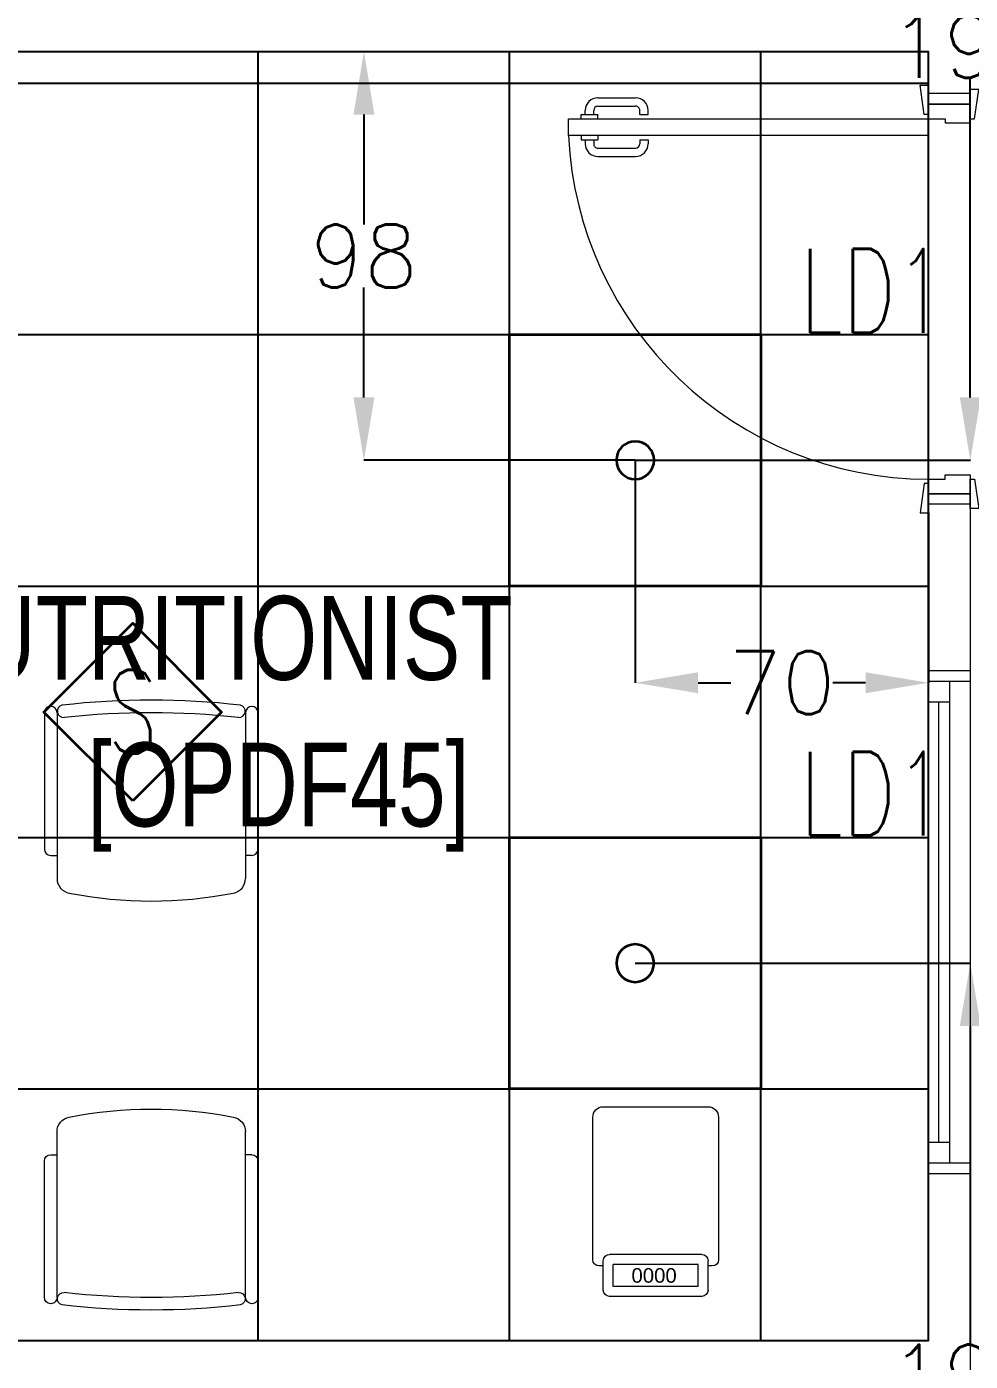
# Model space of a CAD drawing. Extents: x -12260 to 57327, y -29287 to 19916.
# Drawn here: x 41323 to 43576, y 2310 to 5495 of the extents above; entities that cross this region are included whole.
import ezdxf
from ezdxf.enums import TextEntityAlignment as Align

# ---------------------------------------------------------------- set-up
doc = ezdxf.new("R2010")
doc.units = 0
doc.header["$LTSCALE"] = 0.25
doc.linetypes.add('DASHDOT', pattern=[25.4, 12.7, -6.35, 0, -6.35])
for name, color, linetype, lineweight in [('01-First Floor$0$72_EGR_BASE_TEXT', 252, 'Continuous', 5), ('01-First Floor$0$Aluminum', 251, 'Continuous', 5), ('01-First Floor$0$LOADING', 253, 'Continuous', 5), ('01-First Floor$0$Walls', 251, 'Continuous', 5), ('01-First Floor$0$Wooden Joinery', 251, 'Continuous', 5), ('E-DIM', 6, 'Continuous', 18), ('E-LITE-CIRC-NUMB', 6, 'Continuous', 25), ('E-LITE-CLNG', 150, 'Continuous', 35), ('E-LITE-CLNG-CNDT', 6, 'DASHDOT', 35), ('E-LITE-CTRL', 6, 'Continuous', 25), ('E-LITE-IDEN', 6, 'Continuous', 25), ('F-ALRM-CLNG @ 100', 33, 'Continuous', 35)]:
    doc.layers.add(name, color=color, linetype=linetype, lineweight=lineweight)
doc.layers.add('01-First Floor$0$FALSE CEILING', color=251, linetype='Continuous')
doc.layers.add('01-First Floor$0$TME-NON MEDICAL FURNITURE', color=242, linetype='Continuous')
doc.styles.add('01-First Floor$0$Standard', font='arial.ttf')
doc.styles.add('01-First Floor$0$X3G_ENTITY_9EC9', font='swisscl.ttf', dxfattribs={"height": 0.2})
doc.styles.add('01-First Floor$0$X3G_ENTITY_9F38', font='swisscl.ttf', dxfattribs={"height": 0.2})
doc.styles.add('DC_SIMPLEX', font='SIMPLEX.shx', dxfattribs={"width": 0.7})
doc.styles.get("Standard").update_dxf_attribs({"font": 'romans.shx'})
doc.dimstyles.get("Standard").update_dxf_attribs({"dimtxt": 150, "dimasz": 150, "dimexe": 0.18, "dimexo": 0.0625, "dimgap": 0.09, "dimtad": 0, "dimtih": 1, "dimtoh": 1, "dimdec": 0, "dimlfac": 0.1, "dimzin": 0, "dimdsep": 46, "dimtxsty": 'Standard', "dimcen": 0.09, "dimclrd": 6, "dimadec": 0, "dimazin": 0, "dimtfac": 1, "dimtdec": 0, "dimtofl": 0, "dimtmove": 0, "dimatfit": 3, "dimfxl": 1, "dimtolj": 1, "dimtzin": 0, "dimarcsym": 0})

# ---------------------------------------------------------------- blocks, each defined once
blk = doc.blocks.new('01-First Floor$0$A$C72370EFE')
at = {"layer": '01-First Floor$0$Wooden Joinery'}
for p, q in [((-0.01, -0.03), (-0.01, -0.07)), ((0, -0.03), (-0.01, -0.03)), ((0.04, -0.03), (0.05, -0.03)), ((0.05, -0.03), (0.05, -0.07)), ((-0.01, -0.04), (-0.02, -0.04)), ((-0.01, -0.06), (-0.02, -0.06)), ((0.05, -0.04), (0.06, -0.04)), ((0.05, -0.06), (0.06, -0.06)), ((-0.05, -0.07), (-0.05, -0.16)), ((-0.03, -0.07), (-0.03, -0.16)), ((0, -0.07), (-0.01, -0.07)), ((0.04, -0.07), (0.05, -0.07)), ((0.07, -0.07), (0.07, -0.16)), ((0.09, -0.07), (0.09, -0.16)), ((-0.01, -0.17), (-0.02, -0.17)), ((-0.01, -0.19), (-0.02, -0.19)), ((-0.01, -0.17), (-0.01, -0.19)), ((0.05, -0.17), (0.06, -0.17)), ((0.05, -0.17), (0.05, -0.19)), ((0.05, -0.19), (0.06, -0.19))]:
    blk.add_line(p, q, dxfattribs=at)
for centre, radius, start, end in [((-0.02, -0.07), 0.03, 90, 180), ((-0.02, -0.07), 0.01, 90, 180), ((0.06, -0.07), 0.03, 0, 90), ((0.06, -0.07), 0.01, 0, 90), ((-0.02, -0.16), 0.03, 180, 270), ((-0.02, -0.16), 0.01, 180, 270), ((0.06, -0.16), 0.01, 270, 0), ((0.06, -0.16), 0.03, 270, 0)]:
    blk.add_arc(centre, radius, start, end, dxfattribs=at)
blk = doc.blocks.new('01-First Floor$0$A$C5DAD61B4')
at = {"layer": '01-First Floor$0$Wooden Joinery'}
for points in [[(80, 959.1), (80, 969.1), (10, 979.1), (10, 959.1)], [(940, 959.1), (940, 969.1), (1010, 979.1), (1010, 959.1)], [(70, 859.1), (70, 849.1), (0, 839.1), (0, 859.1)], [(120, 859.1), (120, 0), (80, 0), (80, 859.1)], [(950, 859.1), (950, 849.1), (1020, 839.1), (1020, 859.1)]]:
    blk.add_lwpolyline(points, close=True, dxfattribs=at)
for points in [[(45, 859.1), (45, 959.1), (20, 959.1), (20, 859.1), (45, 859.1)], [(45, 859.1), (80, 859.1), (80, 899.1), (90, 899.1), (90, 959.1), (45, 959.1), (45, 859.1)], [(975, 859.1), (940, 859.1), (940, 899.1), (930, 899.1), (930, 959.1), (975, 959.1), (975, 859.1)], [(975, 859.1), (975, 959.1), (1000, 959.1), (1000, 859.1), (975, 859.1)]]:
    blk.add_lwpolyline(points, dxfattribs=at)
blk.add_arc((80, 859.1), 860, 272.666, 0, dxfattribs=at)
at = {"layer": '01-First Floor$0$Wooden Joinery', "xscale": 999.9999999998854, "yscale": 999.9999999998854, "zscale": 999.9999999998854, "rotation": 180}
blk.add_blockref('01-First Floor$0$A$C72370EFE', (120, 0), dxfattribs=at)
blk = doc.blocks.new('01-First Floor$0$GF21016-P')
at = {"layer": '01-First Floor$0$LOADING', "extrusion": (-1.24384e-09, -1.20261e-09, -1)}
for p, q in [((0.0128, 0.0179), (0.0128, 0.4136)), ((0.4628, 0.0179), (0.4628, 0.4136)), ((-0.0022, 0.3585), (0.0128, 0.3585)), ((0.4778, 0.3585), (0.4628, 0.3585)), ((-0.0172, 0.0179), (-0.0172, 0.3435)), ((0.4928, 0.0179), (0.4928, 0.3435)), ((0.4778, 0.0029), (0.4778, 0.0029))]:
    blk.add_line(p, q, dxfattribs=at)
for centre, radius, start, end in [((-0.0478, 0.4136), 0.035, 0, 80.6557), ((-0.2378, -0.5362), 1.0036, 78.7568, 101.2432), ((-0.4278, 0.4136), 0.035, 99.3443, 180), ((0.0022, 0.3435), 0.015, 0, 90), ((-0.4778, 0.3435), 0.015, 90, 180), ((0.0022, 0.0179), 0.015, 270, 0), ((0.0022, 0.0179), 0.015, 180, 270), ((-0.0284, 0.0145), 0.015, 284.3864, 95.5209), ((-0.2378, 1.8734), 1.8855, 263.5119, 276.4881), ((-0.2378, 1.8928), 1.8749, 263.6341, 276.3659), ((-0.4471, 0.0145), 0.015, 84.4791, 255.6136), ((-0.4778, 0.0179), 0.015, 270, 0), ((-0.4778, 0.0179), 0.015, 180, 270)]:
    blk.add_arc(centre, radius, start, end, dxfattribs=at)
blk = doc.blocks.new('01-First Floor$0$HF13461A-P')
at = {"layer": '01-First Floor$0$LOADING'}
for p, q in [((0.2579, 0.4503), (0.0379, 0.4503)), ((0.0229, 0.4353), (0.0229, 0.3653)), ((0.2493, 0.4266), (0.0466, 0.4266)), ((0.0466, 0.4266), (0.0466, 0.3739)), ((0.2493, 0.4266), (0.2493, 0.3739)), ((0.2729, 0.4353), (0.2729, 0.3653)), ((-0.0021, 0.3628), (-0.0021, 0.0228)), ((0.0229, 0.3778), (0.0129, 0.3778)), ((0.2493, 0.3739), (0.0466, 0.3739)), ((0.2829, 0.3778), (0.2729, 0.3778)), ((0.2979, 0.0228), (0.2979, 0.3628)), ((0.2579, 0.3503), (0.0379, 0.3503)), ((0.0229, -0.0022), (0.2729, -0.0022))]:
    blk.add_line(p, q, dxfattribs=at)
for centre, radius, start, end in [((0.0379, 0.4353), 0.015, 90, 180), ((0.2579, 0.4353), 0.015, 0, 90), ((0.0129, 0.3628), 0.015, 90, 180), ((0.0379, 0.3653), 0.015, 180, 270), ((0.2579, 0.3653), 0.015, 270, 0), ((0.2829, 0.3628), 0.015, 0, 90), ((0.0229, 0.0228), 0.025, 180, 270), ((0.2729, 0.0228), 0.025, 270, 0)]:
    blk.add_arc(centre, radius, start, end, dxfattribs=at)
at = {"layer": '01-First Floor$0$LOADING', "style": '01-First Floor$0$Standard'}
blk.add_text('0000', height=0.03477, dxfattribs=at).set_placement((0.0901, 0.3829))
blk = doc.blocks.new('01-First Floor$0$A$C37be4daf')
at = {"layer": '01-First Floor$0$Aluminum'}
for p, q in [((1416, 598.2), (216, 598.2)), ((241, 498.2), (241, 598.2)), ((291, 548.2), (291, 598.2)), ((1341, 548.2), (1341, 598.2)), ((1391, 498.2), (1391, 598.2)), ((1391, 548.2), (241, 548.2)), ((291, 573.2), (1341, 573.2)), ((1416, 498.2), (216, 498.2))]:
    blk.add_line(p, q, dxfattribs=at)
at = {"layer": '01-First Floor$0$Walls'}
for p, q in [((216, 498.2), (216, 598.2)), ((1416, 498.2), (1416, 598.2))]:
    blk.add_line(p, q, dxfattribs=at)
blk = doc.blocks.new('01-First Floor')
at = {"layer": '01-First Floor$0$FALSE CEILING', "linetype": 'Continuous'}
for p, q in [((41876, 2360), (41876, 5435)), ((42476, 2360), (42476, 5435)), ((43076, 2360), (43076, 5435)), ((39476, 5360), (43476, 5360)), ((39476, 4760), (43476, 4760)), ((39476, 4160), (43476, 4160)), ((39476, 3560), (43476, 3560)), ((39476, 2960), (43476, 2960))]:
    blk.add_line(p, q, dxfattribs=at)
at = {"layer": '01-First Floor$0$FALSE CEILING'}
blk.add_lwpolyline([(39476, 2360), (43476, 2360), (43476, 5435), (39476, 5435)], close=True, dxfattribs=at)
at = {"layer": '01-First Floor$0$Walls'}
for p, q in [((43476, 5435), (39476, 5435)), ((43476, 5435), (43476, 5335)), ((43576, 5335), (43476, 5335)), ((43476, 4355), (43476, 2360)), ((43576, 4355), (43476, 4355)), ((43576, 4355), (43576, 2160)), ((43476, 2360), (39476, 2360))]:
    blk.add_line(p, q, dxfattribs=at)
at = {"rotation": 90}
blk.add_blockref('01-First Floor$0$A$C37be4daf', (44074.2, 2541.5), dxfattribs=at)
at = {"layer": '01-First Floor$0$LOADING', "lineweight": 0, "xscale": -1000, "yscale": 1000, "zscale": 1000, "rotation": 180}
blk.add_blockref('01-First Floor$0$HF13461A-P', (42677, 2915.3, -0.1), dxfattribs=at)
at = {"layer": '01-First Floor$0$TME-NON MEDICAL FURNITURE', "color": 1, "extrusion": (2.67576e-11, -2.24019e-05, 1), "xscale": -1000.000000000004, "yscale": 1000.000000000004, "zscale": -1000.000000000004, "rotation": 180.0000251123528}
blk.add_blockref('01-First Floor$0$GF21016-P', (41383, 3875.6, -0.2), dxfattribs=at)
at = {"layer": '01-First Floor$0$TME-NON MEDICAL FURNITURE', "color": 1, "extrusion": (2.67576e-11, 2.24019e-05, 1), "xscale": 1000.000000000004, "yscale": 1000.000000000004, "zscale": -1000.000000000002, "rotation": 359.9999748876472}
blk.add_blockref('01-First Floor$0$GF21016-P', (41383, 2444.4, 0), dxfattribs=at)
at = {"layer": '01-First Floor$0$Wooden Joinery', "rotation": 270}
blk.add_blockref('01-First Floor$0$A$C5DAD61B4', (42616.9, 5355), dxfattribs=at)
at = {"layer": '01-First Floor$0$72_EGR_BASE_TEXT', "char_height": 200, "attachment_point": 2}
for s, insert, style in [('HOSPITAL NUTRITIONIST', (41230.7, 4136.2, 0), '01-First Floor$0$X3G_ENTITY_9EC9'), ('[OPDF45]', (41924.8, 3786.4), '01-First Floor$0$X3G_ENTITY_9F38')]:
    blk.add_mtext(s, dxfattribs=dict(at, insert=insert, style=style))
blk = doc.blocks.new('*U16')
blk.add_lwpolyline([(-300, 300), (-300, -300), (300, -300), (300, 300)], close=True)
blk.add_circle((0, 0), 45)
at = {"layer": 'E-LITE-CIRC-NUMB', "style": 'DC_SIMPLEX', "width": 0.7, "flags": 8}
blk.add_attdef('CIRCUIT', text='', height=200, rotation=0, dxfattribs=at).set_placement((-473.9, 300), align=Align.RIGHT)
at = {"layer": 'E-LITE-CTRL', "style": 'DC_SIMPLEX', "width": 0.7, "flags": 8}
blk.add_attdef('CONTROL', (1118.9, -935), '', height=200, rotation=360, dxfattribs=at)
at = {"layer": 'E-LITE-IDEN', "style": 'DC_SIMPLEX', "width": 0.7, "flags": 8}
blk.add_attdef('TYPE', (460.4, 457.6), '', height=200, rotation=360, dxfattribs=at)
blk = doc.blocks.new('A$C5CF53093')
blk.add_lwpolyline([(0, -212.1), (-212.1, 0), (0, 212.1), (212.1, 0)], close=True)
blk = doc.blocks.new('*U75')
at = {"xscale": 0.01, "yscale": 0.01, "zscale": 0.01}
blk.add_blockref('A$C5CF53093', (0.007, -0.007), dxfattribs=at)
at = {"color": 6, "style": 'DC_SIMPLEX', "width": 0.7, "flags": 8}
blk.add_attdef('TYPE', text='', height=2, rotation=360, dxfattribs=at).set_placement((0, 0), align=Align.MIDDLE_CENTER)
blk = doc.blocks.new('*D249')
at = {"layer": 'Defpoints', "color": 0}
for p in [(42776, 6435.1), (42776.1, 4460), (43576, 4460)]:
    blk.add_point(p, dxfattribs=at)
at = {"layer": 'E-DIM', "color": 0, "lineweight": -2, "transparency": 16777216}
for p, q in [((42776.1, 6435.1), (43576.2, 6435.1)), ((42776.2, 4460), (43576.2, 4460))]:
    blk.add_line(p, q, dxfattribs=at)
at = {"layer": 'E-DIM', "color": 6, "lineweight": -2, "transparency": 16777216}
for p, q in [((43576, 6285.1), (43576, 5522.6)), ((43576, 4610), (43576, 5372.4))]:
    blk.add_line(p, q, dxfattribs=at)
at = {"layer": 'E-DIM', "color": 6, "transparency": 16777216}
for points in [[(43551, 6285.1), (43601, 6285.1), (43576, 6435.1)], [(43551, 4610), (43601, 4610), (43576, 4460)]]:
    blk.add_solid(points, dxfattribs=at)
at = {"layer": 'E-DIM', "color": 7, "transparency": 16777216, "insert": (43576, 5447.5), "char_height": 150, "attachment_point": 5}
blk.add_mtext('\\A1;198', dxfattribs=at)
blk = doc.blocks.new('*D250')
at = {"layer": 'Defpoints', "color": 0}
for p in [(42776.1, 4460), (43476, 4335), (43476, 3929.2)]:
    blk.add_point(p, dxfattribs=at)
at = {"layer": 'E-DIM', "color": 0, "lineweight": -2, "transparency": 16777216}
for p, q in [((42776.1, 4459.9), (42776.1, 3929)), ((43476, 4334.9), (43476, 3929))]:
    blk.add_line(p, q, dxfattribs=at)
at = {"layer": 'E-DIM', "color": 6, "lineweight": -2, "transparency": 16777216}
for p, q in [((42926.1, 3929.2), (43004.5, 3929.2)), ((43326, 3929.2), (43247.6, 3929.2))]:
    blk.add_line(p, q, dxfattribs=at)
at = {"layer": 'E-DIM', "color": 6, "transparency": 16777216}
for points in [[(42926.1, 3954.2), (42926.1, 3904.2), (42776.1, 3929.2)], [(43326, 3954.2), (43326, 3904.2), (43476, 3929.2)]]:
    blk.add_solid(points, dxfattribs=at)
at = {"layer": 'E-DIM', "color": 7, "transparency": 16777216, "insert": (43126, 3929.2), "char_height": 150, "attachment_point": 5}
blk.add_mtext('\\A1;70', dxfattribs=at)
blk = doc.blocks.new('*D251')
at = {"layer": 'Defpoints', "color": 0}
for p in [(42128.5, 5435), (42776.1, 5435), (42776.1, 4460)]:
    blk.add_point(p, dxfattribs=at)
at = {"layer": 'E-DIM', "color": 0, "lineweight": -2, "transparency": 16777216}
for p, q in [((42776, 5435), (42128.3, 5435)), ((42776, 4460), (42128.3, 4460))]:
    blk.add_line(p, q, dxfattribs=at)
at = {"layer": 'E-DIM', "color": 6, "lineweight": -2, "transparency": 16777216}
for p, q in [((42128.5, 5285), (42128.5, 5022.6)), ((42128.5, 4610), (42128.5, 4872.4))]:
    blk.add_line(p, q, dxfattribs=at)
at = {"layer": 'E-DIM', "color": 6, "transparency": 16777216}
for points in [[(42103.5, 5285), (42153.5, 5285), (42128.5, 5435)], [(42103.5, 4610), (42153.5, 4610), (42128.5, 4460)]]:
    blk.add_solid(points, dxfattribs=at)
at = {"layer": 'E-DIM', "color": 7, "transparency": 16777216, "insert": (42128.5, 4947.5), "char_height": 150, "attachment_point": 5}
blk.add_mtext('\\A1;98', dxfattribs=at)
blk = doc.blocks.new('*D255')
at = {"layer": 'Defpoints', "color": 0}
for p in [(42776, 3260), (42776.1, 1290.1), (43576, 1290.1)]:
    blk.add_point(p, dxfattribs=at)
at = {"layer": 'E-DIM', "color": 0, "lineweight": -2, "transparency": 16777216}
for p, q in [((42776.1, 3260), (43576.2, 3260)), ((42776.2, 1290.1), (43576.2, 1290.1))]:
    blk.add_line(p, q, dxfattribs=at)
at = {"layer": 'E-DIM', "color": 6, "lineweight": -2, "transparency": 16777216}
for p, q in [((43576, 3110), (43576, 2350.2)), ((43576, 1440.1), (43576, 2200))]:
    blk.add_line(p, q, dxfattribs=at)
at = {"layer": 'E-DIM', "color": 6, "transparency": 16777216}
for points in [[(43551, 3110), (43601, 3110), (43576, 3260)], [(43551, 1440.1), (43601, 1440.1), (43576, 1290.1)]]:
    blk.add_solid(points, dxfattribs=at)
at = {"layer": 'E-DIM', "color": 7, "transparency": 16777216, "insert": (43576, 2275.1), "char_height": 150, "attachment_point": 5}
blk.add_mtext('\\A1;197', dxfattribs=at)

msp = doc.modelspace()

# ---------------------------------------------------------------- block references
at = {"layer": 'E-LITE-CLNG'}
ref = msp.add_blockref('*U16', (42776.1, 4460), dxfattribs=dict(at, xscale=-1))
ref.add_attrib('TYPE', 'LD1', (43169.6, 4764.5), dxfattribs={"layer": 'E-LITE-IDEN', "height": 200, "rotation": 0, "style": 'DC_SIMPLEX', "width": 0.7, "flags": 8})
ref = msp.add_blockref('*U16', (42776, 3260), dxfattribs=dict(at, xscale=-1))
ref.add_attrib('TYPE', 'LD1', (43169.5, 3564.5), dxfattribs={"layer": 'E-LITE-IDEN', "height": 200, "rotation": 0, "style": 'DC_SIMPLEX', "width": 0.7, "flags": 8})
at = {"layer": 'E-LITE-CLNG-CNDT'}
msp.add_blockref('01-First Floor', (0, 0), dxfattribs=at)
at = {"layer": 'F-ALRM-CLNG @ 100', "xscale": 100, "yscale": 100, "zscale": 100}
msp.add_blockref('*U75', (41576, 3860), dxfattribs=at).add_auto_attribs({'TYPE': 'S'})

# ---------------------------------------------------------------- dimensions: what is measured, and where the dimension line sits
at = {"layer": 'E-DIM'}
for base, p1, p2, picture, middle in [((43576, 4460), (42776, 6435.1), (42776.1, 4460), '*D249', (43576, 5447.5)), ((42128.4889, 5435), (42776.0946, 4459.99), (42776.0946, 5435), '*D251', (42128.4889, 4947.495)), ((43576, 1290.1), (42776, 3260), (42776.1, 1290.1), '*D255', (43576, 2275.1))]:
    dim = msp.add_linear_dim(base=base, p1=p1, p2=p2, angle=90, dimstyle='Standard', override={"dimclrt": 7}, dxfattribs=at)
    dim.commit()
    dim.dimension.update_dxf_attribs({"geometry": picture, "text_midpoint": middle})
dim = msp.add_linear_dim(base=(43476, 3929.2), p1=(42776.1, 4460), p2=(43476, 4335), dimstyle='Standard', override={"dimclrt": 7}, dxfattribs=at)
dim.commit()
dim.dimension.update_dxf_attribs({"geometry": '*D250', "text_midpoint": (43126, 3929.2)})

doc.saveas('drawing.dxf')
